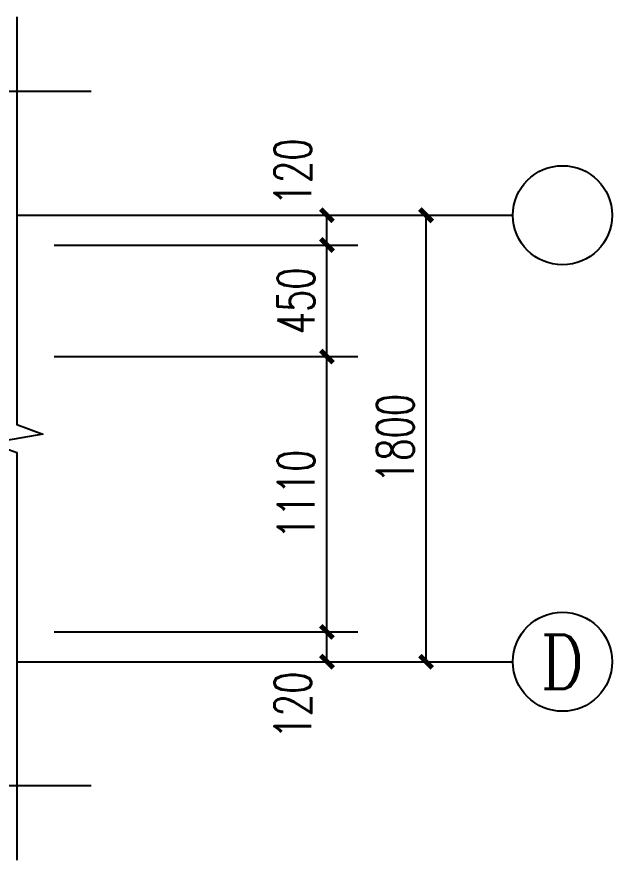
# Model space of a CAD drawing. Extents: x -216126 to 1846968, y -229642 to 543368.
# Drawn here: x 381970 to 384370, y 226324 to 229724 of the extents above; entities that cross this region are included whole.
import ezdxf
from ezdxf.enums import TextEntityAlignment as Align

# ---------------------------------------------------------------- set-up
doc = ezdxf.new("R2010")
doc.units = 0
doc.header["$LTSCALE"] = 1000
doc.header["$MEASUREMENT"] = 0
doc.layers.get('Defpoints').update_dxf_attribs({"color": 250})
for name, color, linetype in [('AXIS', 171, 'Continuous'), ('AXIS_TEXT', 7, 'Continuous'), ('DIM_SYMB', 171, 'Continuous')]:
    doc.layers.add(name, color=color, linetype=linetype)
doc.styles.add('_TCH_AXIS', font='COMPLEX', dxfattribs={"bigfont": 'GBCBIG'})
doc.styles.add('_TCH_DIM_T3', font='SIMPLEX', dxfattribs={"width": 0.705882, "bigfont": 'GBCBIG'})
doc.styles.add('COMPLEX', font='COMPLEX')
doc.dimstyles.new('_TCH_ARCH&&50', dxfattribs={"dimtxt": 148.75, "dimasz": 50, "dimexe": 125, "dimexo": 150, "dimgap": 50, "dimtad": 1, "dimdec": 0, "dimzin": 0, "dimdsep": 46, "dimtxsty": '_TCH_DIM_T3', "dimblk": 'ARCHTICK', "dimcen": 0.09, "dimclrt": 7, "dimazin": 2, "dimtfac": 1, "dimtdec": 0, "dimtix": 1, "dimtmove": 2, "dimatfit": 3, "dimfxl": 0, "dimtolj": 1, "dimtzin": 0, "dimarcsym": 0})

# ---------------------------------------------------------------- blocks, each defined once
blk = doc.blocks.new('_AXISO')
blk.add_circle((0, 0), 0.5)
at = {"layer": 'AXIS_TEXT', "style": 'COMPLEX', "width": 1.041667}
blk.add_attdef('A', text='', height=0.56, dxfattribs=at).set_placement((-0.25, -0.28), (0.25, -0.28), align=Align.FIT)
blk = doc.blocks.new('_ArchTick')
at = {"color": 0, "linetype": 'ByBlock', "const_width": 0.4}
blk.add_lwpolyline([(-0.5, -0.5), (0.5, 0.5)], dxfattribs=at)
blk = doc.blocks.new('*D558')
at = {"layer": 'AXIS', "color": 0, "lineweight": -2}
for p, q in [((382119.5, 227244.3), (383344.5, 227244.3)), ((383219.5, 227124.3), (383219.5, 227244.3)), ((382119.5, 227124.3), (383344.5, 227124.3))]:
    blk.add_line(p, q, dxfattribs=at)
at = {"layer": 'Defpoints', "color": 0}
for p in [(381969.5, 227244.3), (383219.5, 227244.3), (381969.5, 227124.3)]:
    blk.add_point(p, dxfattribs=at)
at = {"layer": 'AXIS', "color": 0, "lineweight": -2, "xscale": 50, "yscale": 50, "zscale": 50}
for p, rotation in [((383219.5, 227244.3), 90), ((383219.5, 227124.3), 270)]:
    blk.add_blockref('_ArchTick', p, dxfattribs=dict(at, rotation=rotation))
at = {"layer": 'AXIS', "color": 7, "insert": (383082, 226949.3), "char_height": 148.75, "attachment_point": 5, "rotation": 90, "style": '_TCH_DIM_T3'}
blk.add_mtext('\\A1;120', dxfattribs=at)
blk = doc.blocks.new('*D559')
at = {"layer": 'AXIS', "color": 0, "lineweight": -2}
for p, q in [((382119.5, 228354.3), (383344.5, 228354.3)), ((383219.5, 227244.3), (383219.5, 228354.3)), ((382119.5, 227244.3), (383344.5, 227244.3))]:
    blk.add_line(p, q, dxfattribs=at)
at = {"layer": 'Defpoints', "color": 0}
for p in [(381969.5, 228354.3), (383219.5, 228354.3), (381969.5, 227244.3)]:
    blk.add_point(p, dxfattribs=at)
at = {"layer": 'AXIS', "color": 0, "lineweight": -2, "xscale": 50, "yscale": 50, "zscale": 50}
for p, rotation in [((383219.5, 228354.3), 90), ((383219.5, 227244.3), 270)]:
    blk.add_blockref('_ArchTick', p, dxfattribs=dict(at, rotation=rotation))
at = {"layer": 'AXIS', "color": 7, "insert": (383095.1, 227799.3), "char_height": 148.75, "attachment_point": 5, "rotation": 90, "style": '_TCH_DIM_T3'}
blk.add_mtext('\\A1;1110', dxfattribs=at)
blk = doc.blocks.new('*D560')
at = {"layer": 'AXIS', "color": 0, "lineweight": -2}
for p, q in [((382119.5, 228804.3), (383344.5, 228804.3)), ((383219.5, 228354.3), (383219.5, 228804.3)), ((382119.5, 228354.3), (383344.5, 228354.3))]:
    blk.add_line(p, q, dxfattribs=at)
at = {"layer": 'Defpoints', "color": 0}
for p in [(381969.5, 228804.3), (383219.5, 228804.3), (381969.5, 228354.3)]:
    blk.add_point(p, dxfattribs=at)
at = {"layer": 'AXIS', "color": 0, "lineweight": -2, "xscale": 50, "yscale": 50, "zscale": 50}
for p, rotation in [((383219.5, 228804.3), 90), ((383219.5, 228354.3), 270)]:
    blk.add_blockref('_ArchTick', p, dxfattribs=dict(at, rotation=rotation))
at = {"layer": 'AXIS', "color": 7, "insert": (383095.1, 228579.3), "char_height": 148.75, "attachment_point": 5, "rotation": 90, "style": '_TCH_DIM_T3'}
blk.add_mtext('\\A1;450', dxfattribs=at)
blk = doc.blocks.new('*D561')
at = {"layer": 'AXIS', "color": 0, "lineweight": -2}
for p, q in [((382119.5, 228924.3), (383344.5, 228924.3)), ((383219.5, 228804.3), (383219.5, 228924.3)), ((382119.5, 228804.3), (383344.5, 228804.3))]:
    blk.add_line(p, q, dxfattribs=at)
at = {"layer": 'Defpoints', "color": 0}
for p in [(381969.5, 228924.3), (383219.5, 228924.3), (381969.5, 228804.3)]:
    blk.add_point(p, dxfattribs=at)
at = {"layer": 'AXIS', "color": 0, "lineweight": -2, "xscale": 50, "yscale": 50, "zscale": 50}
for p, rotation in [((383219.5, 228924.3), 90), ((383219.5, 228804.3), 270)]:
    blk.add_blockref('_ArchTick', p, dxfattribs=dict(at, rotation=rotation))
at = {"layer": 'AXIS', "color": 7, "insert": (383082, 229099.3), "char_height": 148.75, "attachment_point": 5, "rotation": 90, "style": '_TCH_DIM_T3'}
blk.add_mtext('\\A1;120', dxfattribs=at)
blk = doc.blocks.new('*D562')
at = {"layer": 'AXIS', "color": 0, "lineweight": -2}
for p, q in [((382119.5, 228924.3), (383744.5, 228924.3)), ((383619.5, 227124.3), (383619.5, 228924.3)), ((382119.5, 227124.3), (383744.5, 227124.3))]:
    blk.add_line(p, q, dxfattribs=at)
at = {"layer": 'Defpoints', "color": 0}
for p in [(381969.5, 228924.3), (383619.5, 228924.3), (381969.5, 227124.3)]:
    blk.add_point(p, dxfattribs=at)
at = {"layer": 'AXIS', "color": 0, "lineweight": -2, "xscale": 50, "yscale": 50, "zscale": 50}
for p, rotation in [((383619.5, 228924.3), 90), ((383619.5, 227124.3), 270)]:
    blk.add_blockref('_ArchTick', p, dxfattribs=dict(at, rotation=rotation))
at = {"layer": 'AXIS', "color": 7, "insert": (383495.1, 228024.3), "char_height": 148.75, "attachment_point": 5, "rotation": 90, "style": '_TCH_DIM_T3'}
blk.add_mtext('\\A1;1800', dxfattribs=at)

msp = doc.modelspace()

# ---------------------------------------------------------------- linework, layer by layer
at = {"layer": 'AXIS'}
for p, q in [((381969.5, 228924.3), (383969.5, 228924.3)), ((381969.5, 227124.3), (383969.5, 227124.3))]:
    msp.add_line(p, q, dxfattribs=at)
at = {"layer": 'DIM_SYMB'}
for points in [[(381969.5, 229724.3), (381969.5, 228080.6), (382074.5, 228042.3), (381864.5, 228005.3), (381969.5, 227968.1), (381969.5, 226324.3)], [(377369.5, 229424.3), (379763.2, 229424.3), (379801.5, 229529.3), (379838.5, 229319.3), (379875.7, 229424.3), (382269.5, 229424.3)], [(382269.5, 226624.3), (379875.7, 226624.3), (379837.5, 226519.3), (379800.5, 226729.3), (379763.2, 226624.3), (377369.5, 226624.3)]]:
    msp.add_lwpolyline(points, dxfattribs=at)

# ---------------------------------------------------------------- block references
at = {"layer": 'AXIS', "xscale": 400, "yscale": 400, "zscale": 400}
msp.add_blockref('_AXISO', (384169.5, 228924.3), dxfattribs=at)
at = {"layer": 'AXIS'}
ref = msp.add_blockref('_AXISO', (384169.5, 227124.3), dxfattribs=dict(at, xscale=400, yscale=400, zscale=400))
ref.add_attrib('A', 'D', dxfattribs={"layer": 'AXIS_TEXT', "height": 217.6, "style": '_TCH_AXIS'}).set_placement((384081.4, 227015.5), (384257.6, 227015.5), align=Align.FIT)

# ---------------------------------------------------------------- dimensions: what is measured, and where the dimension line sits
for base, p1, p2, picture, middle in [((383219.5, 228924.3), (381969.5, 228804.3), (381969.5, 228924.3), '*D561', (383082, 229099.3)), ((383219.5, 227244.3), (381969.5, 227124.3), (381969.5, 227244.3), '*D558', (383082, 226949.3))]:
    dim = msp.add_linear_dim(base=base, p1=p1, p2=p2, angle=90, dimstyle='_TCH_ARCH&&50', dxfattribs=at)
    dim.commit()
    dim.dimension.update_dxf_attribs({"geometry": picture, "text_midpoint": middle, "dimtype": 161})
for p1, p2, distance, picture, middle in [((381969.5, 227124.3), (381969.5, 228924.3), -1650, '*D562', (383495.1, 228024.3)), ((381969.5, 228354.3), (381969.5, 228804.3), -1250, '*D560', (383095.1, 228579.3)), ((381969.5, 227244.3), (381969.5, 228354.3), -1250, '*D559', (383095.1, 227799.3))]:
    dim = msp.add_aligned_dim(p1=p1, p2=p2, distance=distance, dimstyle='_TCH_ARCH&&50', dxfattribs=at)
    dim.commit()
    dim.dimension.update_dxf_attribs({"geometry": picture, "text_midpoint": middle})

doc.saveas('drawing.dxf')
